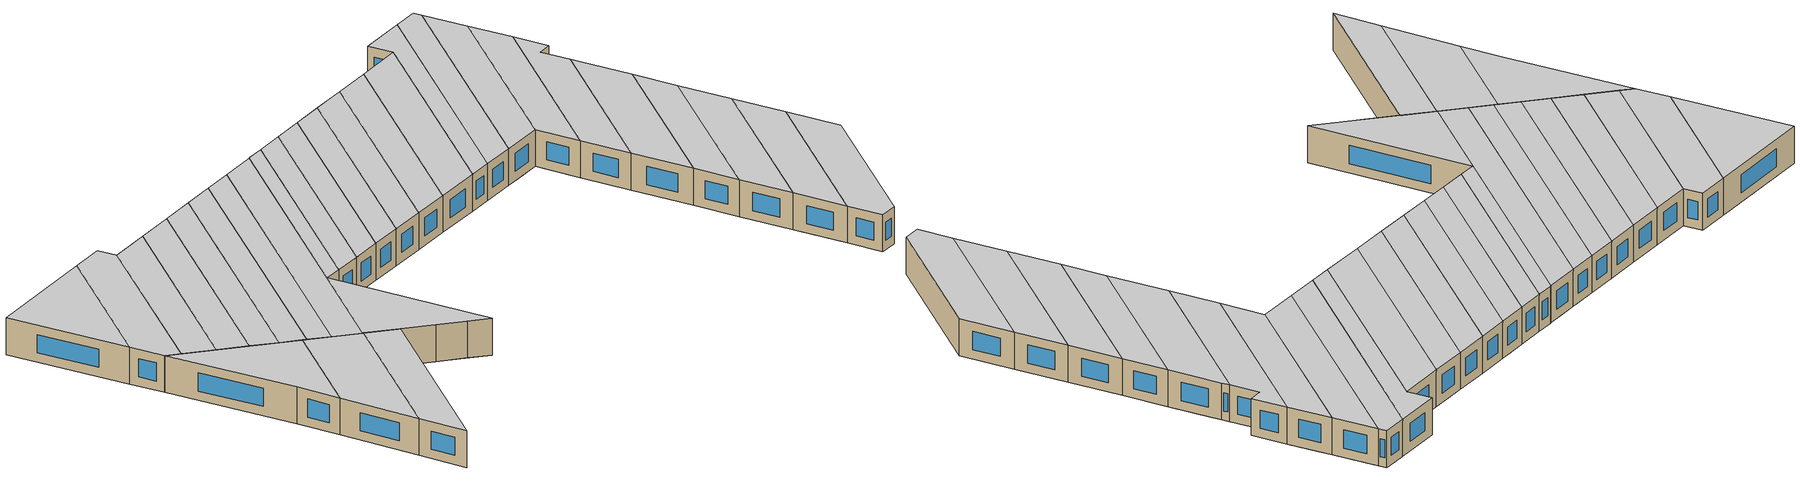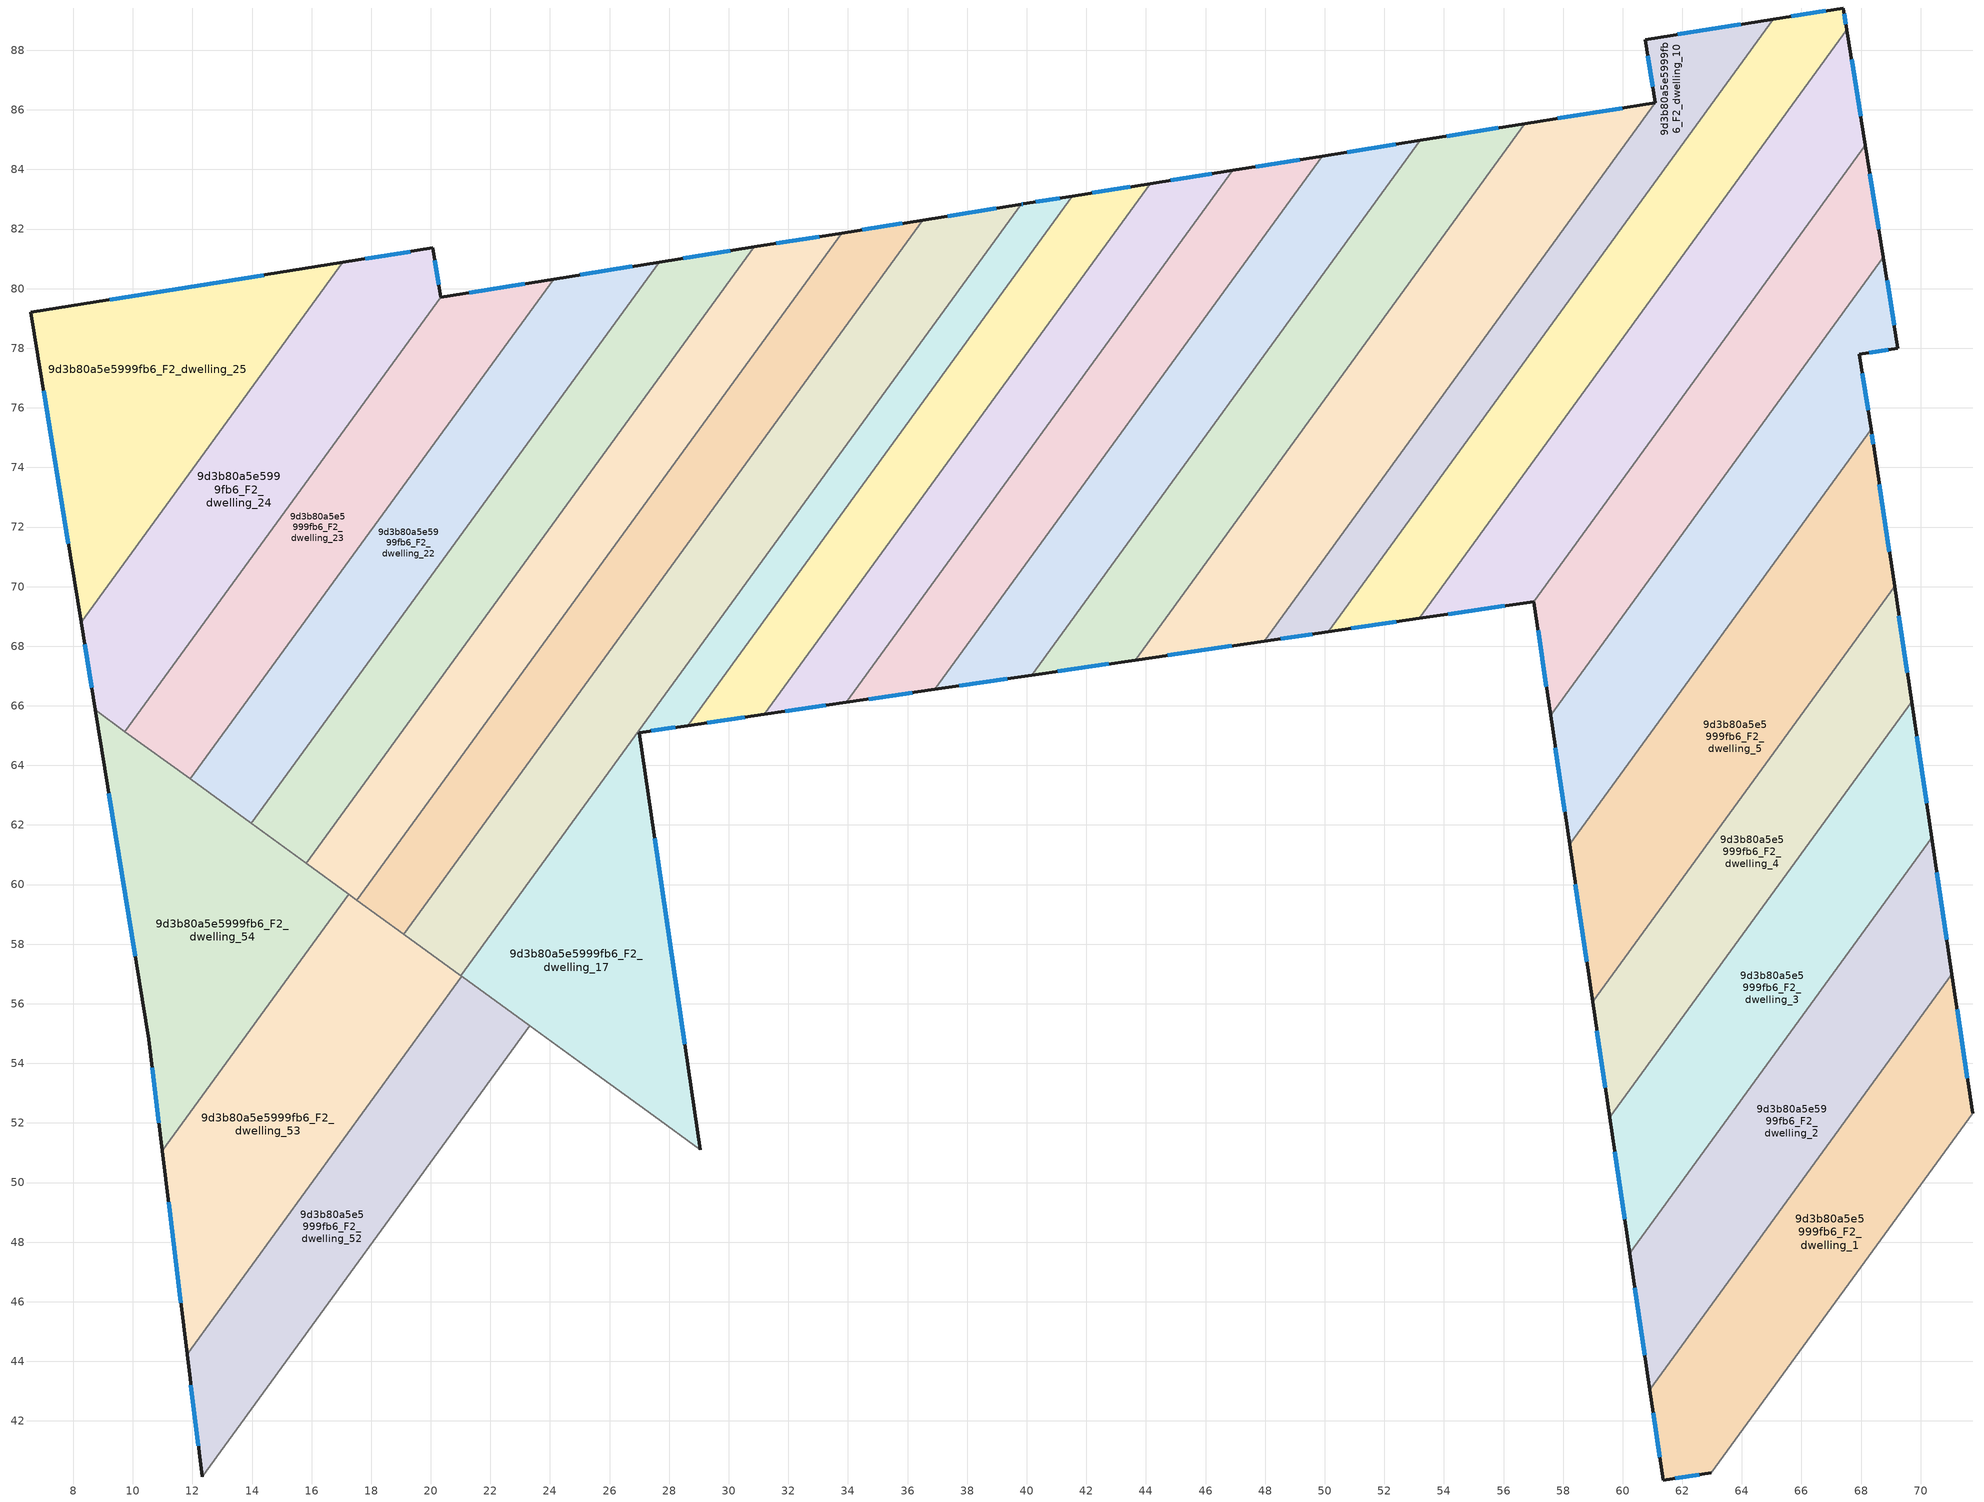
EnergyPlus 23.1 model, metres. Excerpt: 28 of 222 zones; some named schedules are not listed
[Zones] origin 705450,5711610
9d3b80a5e5999fb6_F2_dwelling_1
 floor to 9d3b80a5e5999fb6_F1_dwelling_1 (EU_floor_Construction): 71.1,56.66 71.74,52.32 62.97,40.26 61.35,40.02 60.96,42.71 z6
 floor to 9d3b80a5e5999fb6_F1_dwelling_2 (EU_floor_Construction): 71.05,57 71.1,56.66 60.96,42.71 60.91,43.05 z6
 wall outside (EU_wall_Construction): 60.91,43.05 61.35,40.02 62.97,40.26 / 71.74,52.32 71.05,57 z6:9
 wall to 9d3b80a5e5999fb6_F2_dwelling_2 (EU_wall_Construction): 71.05,57 60.91,43.05 z6:9
 wall to 9d3b80a5e5999fb6_F2_dwelling_0 (EU_wall_Construction): 62.97,40.26 71.74,52.32 z6:9
 window (EU_Window_Construction): 61.02,42.28 61.24,40.78 / 71.57,53.5 71.22,55.82 / 61.76,40.08 62.56,40.2 z6.76:8.24
 ceiling to 9d3b80a5e5999fb6_F3_dwelling_1 (EU_floor_Construction): 62.97,40.26 71.74,52.32 71.05,57 60.91,43.05 61.35,40.02 z9
9d3b80a5e5999fb6_F2_dwelling_10
 floor to 9d3b80a5e5999fb6_F1_dwelling_10 (EU_floor_Construction): 65.06,89.04 50.12,68.49 47.97,68.17 61.1,86.23 60.76,88.36 z6
 wall outside (EU_wall_Construction): 47.97,68.17 50.12,68.49 / 65.06,89.04 60.76,88.36 61.1,86.23 z6:9
 wall to 9d3b80a5e5999fb6_F2_dwelling_11 (EU_wall_Construction): 61.1,86.23 47.97,68.17 z6:9
 wall to 9d3b80a5e5999fb6_F2_dwelling_9 (EU_wall_Construction): 50.12,68.49 65.06,89.04 z6:9
 window (EU_Window_Construction): 48.52,68.25 49.58,68.41 / 60.84,87.82 61.01,86.77 / 63.97,88.87 61.84,88.53 z6.76:8.24
 ceiling to 9d3b80a5e5999fb6_F3_dwelling_10 (EU_floor_Construction): 50.12,68.49 65.06,89.04 60.76,88.36 61.1,86.23 47.97,68.17 z9
9d3b80a5e5999fb6_F2_dwelling_11
 floor to 9d3b80a5e5999fb6_F1_dwelling_11 (EU_floor_Construction): 61.1,86.23 47.97,68.17 45.18,67.76 58.27,85.78 z6
 floor to 9d3b80a5e5999fb6_F1_dwelling_12 (EU_floor_Construction): 58.27,85.78 45.18,67.76 43.64,67.54 56.72,85.53 z6
 wall outside (EU_wall_Construction): 43.64,67.54 47.97,68.17 / 61.1,86.23 56.72,85.53 z6:9
 wall to 9d3b80a5e5999fb6_F2_dwelling_12 (EU_wall_Construction): 56.72,85.53 43.64,67.54 z6:9
 window (EU_Window_Construction): 44.73,67.7 46.88,68.01 / 59.99,86.06 57.82,85.71 z6.76:8.24
 ceiling to 9d3b80a5e5999fb6_F3_dwelling_11 (EU_floor_Construction): 47.97,68.17 61.1,86.23 56.72,85.53 43.64,67.54 z9
9d3b80a5e5999fb6_F2_dwelling_12
 floor to 9d3b80a5e5999fb6_F1_dwelling_12 (EU_floor_Construction): 56.72,85.53 43.64,67.54 41.84,67.27 54.9,85.24 z6
 floor adiabatic (EU_floor_Construction): 54.9,85.24 41.84,67.27 40.17,67.03 53.21,84.97 z6
 wall outside (EU_wall_Construction): 40.17,67.03 43.64,67.54 / 56.72,85.53 53.21,84.97 z6:9
 wall to 9d3b80a5e5999fb6_F2_dwelling_13 (EU_wall_Construction): 53.21,84.97 40.17,67.03 z6:9
 window (EU_Window_Construction): 41.05,67.16 42.76,67.41 / 55.83,85.39 54.1,85.11 z6.76:8.24
 ceiling to 9d3b80a5e5999fb6_F3_dwelling_12 (EU_floor_Construction): 43.64,67.54 56.72,85.53 53.21,84.97 40.17,67.03 z9
9d3b80a5e5999fb6_F2_dwelling_13
 floor to 9d3b80a5e5999fb6_F1_dwelling_14 (EU_floor_Construction): 51.59,84.71 38.56,66.79 36.92,66.55 49.92,84.45 z6
 floor adiabatic (EU_floor_Construction): 53.21,84.97 40.17,67.03 38.56,66.79 51.59,84.71 z6
 wall outside (EU_wall_Construction): 36.92,66.55 40.17,67.03 / 53.21,84.97 49.92,84.45 z6:9
 wall to 9d3b80a5e5999fb6_F2_dwelling_14 (EU_wall_Construction): 49.92,84.45 36.92,66.55 z6:9
 window (EU_Window_Construction): 37.74,66.67 39.35,66.91 / 52.38,84.84 50.75,84.58 z6.76:8.24
 ceiling to 9d3b80a5e5999fb6_F3_dwelling_13 (EU_floor_Construction): 40.17,67.03 53.21,84.97 49.92,84.45 36.92,66.55 z9
9d3b80a5e5999fb6_F2_dwelling_14
 floor to 9d3b80a5e5999fb6_F1_dwelling_15 (EU_floor_Construction): 48.56,84.23 35.57,66.35 33.95,66.12 46.92,83.97 z6
 floor to 9d3b80a5e5999fb6_F1_dwelling_14 (EU_floor_Construction): 49.92,84.45 36.92,66.55 35.57,66.35 48.56,84.23 z6
 wall outside (EU_wall_Construction): 33.95,66.12 36.92,66.55 / 49.92,84.45 46.92,83.97 z6:9
 wall to 9d3b80a5e5999fb6_F2_dwelling_15 (EU_wall_Construction): 46.92,83.97 33.95,66.12 z6:9
 window (EU_Window_Construction): 34.7,66.23 36.17,66.44 / 49.16,84.33 47.68,84.09 z6.76:8.24
 ceiling to 9d3b80a5e5999fb6_F3_dwelling_14 (EU_floor_Construction): 36.92,66.55 49.92,84.45 46.92,83.97 33.95,66.12 z9
9d3b80a5e5999fb6_F2_dwelling_15
 floor to 9d3b80a5e5999fb6_F1_dwelling_15 (EU_floor_Construction): 46.92,83.97 33.95,66.12 32.8,65.95 32.78,65.95 32.66,65.93 45.62,83.76 45.71,83.77 z6
 floor to 9d3b80a5e5999fb6_F1_dwelling_16 (EU_floor_Construction): 45.62,83.76 32.66,65.93 31.19,65.71 44.14,83.52 z6
 wall outside (EU_wall_Construction): 31.19,65.71 33.95,66.12 / 46.92,83.97 44.14,83.52 z6:9
 wall to 9d3b80a5e5999fb6_F2_dwelling_16 (EU_wall_Construction): 44.14,83.52 31.19,65.71 z6:9
 window (EU_Window_Construction): 31.89,65.82 33.25,66.01 / 46.22,83.85 44.84,83.63 z6.76:8.24
 ceiling to 9d3b80a5e5999fb6_F3_dwelling_15 (EU_floor_Construction): 33.95,66.12 46.92,83.97 44.14,83.52 31.19,65.71 z9
9d3b80a5e5999fb6_F2_dwelling_16
 floor to 9d3b80a5e5999fb6_F1_dwelling_17 (EU_floor_Construction): 42.73,83.3 29.81,65.51 28.62,65.34 41.53,83.11 z6
 floor adiabatic (EU_floor_Construction): 44.14,83.52 31.19,65.71 28.62,65.34 29.81,65.51 42.73,83.3 41.53,83.11 z6
 wall outside (EU_wall_Construction): 28.62,65.34 31.19,65.71 / 44.14,83.52 41.53,83.11 z6:9
 wall to 9d3b80a5e5999fb6_F2_dwelling_17 (EU_wall_Construction): 41.53,83.11 28.62,65.34 z6:9
 window (EU_Window_Construction): 29.27,65.43 30.54,65.62 / 43.48,83.42 42.19,83.21 z6.76:8.24
 ceiling to 9d3b80a5e5999fb6_F3_dwelling_16 (EU_floor_Construction): 31.19,65.71 44.14,83.52 41.53,83.11 28.62,65.34 z9
9d3b80a5e5999fb6_F2_dwelling_17
 floor to 9d3b80a5e5999fb6_F1_dwelling_17 (EU_floor_Construction): 41.53,83.11 28.62,65.34 26.99,65.1 39.88,82.84 z6
 floor to 9d3b80a5e5999fb6_F1_dwelling_18 (EU_floor_Construction): 39.88,82.84 26.99,65.1 29.05,51.1 21,56.95 39.81,82.83 z6
 wall outside (EU_wall_Construction): 41.53,83.11 39.88,82.84 39.81,82.83 / 29.05,51.1 26.99,65.1 28.62,65.34 z6:9
 wall to 9d3b80a5e5999fb6_F2_dwelling_18 (EU_wall_Construction): 39.81,82.83 21,56.95 z6:9
 wall to 9d3b80a5e5999fb6_F2_dwelling_52 (EU_wall_Construction): 21.04,56.92 23.33,55.26 z6:9
 wall to 9d3b80a5e5999fb6_F2_dwelling_49 (EU_wall_Construction): 27.49,52.24 29.05,51.1 z6:9
 wall to 9d3b80a5e5999fb6_F2_dwelling_53 (EU_wall_Construction): 21,56.95 21.04,56.92 z6:9
 wall to 9d3b80a5e5999fb6_F2_dwelling_50 (EU_wall_Construction): 25.54,53.65 27.49,52.24 z6:9
 wall to 9d3b80a5e5999fb6_F2_dwelling_51 (EU_wall_Construction): 23.33,55.26 25.54,53.65 z6:9
 window (EU_Window_Construction): 39.87,82.84 39.83,82.83 / 41.12,83.04 40.3,82.91 / 27.4,65.16 28.21,65.28 / 28.52,54.64 27.51,61.56 z6.76:8.24
 ceiling to 9d3b80a5e5999fb6_F3_dwelling_17 (EU_floor_Construction): 29.05,51.1 26.99,65.1 28.62,65.34 41.53,83.11 39.88,82.84 39.81,82.83 21,56.95 z9
9d3b80a5e5999fb6_F2_dwelling_18
 floor to 9d3b80a5e5999fb6_F1_dwelling_18 (EU_floor_Construction): 39.81,82.83 21,56.95 20.14,57.58 38.32,82.59 z6
 floor to 9d3b80a5e5999fb6_F1_dwelling_19 (EU_floor_Construction): 38.32,82.59 20.14,57.58 19.09,58.34 36.51,82.3 z6
 wall outside (EU_wall_Construction): 39.81,82.83 36.51,82.3 z6:9
 wall to 9d3b80a5e5999fb6_F2_dwelling_19 (EU_wall_Construction): 36.51,82.3 19.09,58.34 z6:9
 wall to 9d3b80a5e5999fb6_F2_dwelling_53 (EU_wall_Construction): 19.09,58.34 21,56.95 z6:9
 window (EU_Window_Construction): 38.98,82.7 37.34,82.44 z6.76:8.24
 ceiling to 9d3b80a5e5999fb6_F3_dwelling_18 (EU_floor_Construction): 21,56.95 39.81,82.83 36.51,82.3 19.09,58.34 z9
9d3b80a5e5999fb6_F2_dwelling_19
 floor to 9d3b80a5e5999fb6_F1_dwelling_19 (EU_floor_Construction): 36.51,82.3 19.09,58.34 18.69,58.63 35.82,82.19 z6
 floor to 9d3b80a5e5999fb6_F1_dwelling_20 (EU_floor_Construction): 35.82,82.19 18.69,58.63 17.52,59.48 33.78,81.87 z6
 wall outside (EU_wall_Construction): 36.51,82.3 33.79,81.87 z6:9
 wall to 9d3b80a5e5999fb6_F2_dwelling_20 (EU_wall_Construction): 33.79,81.87 17.52,59.48 z6:9
 wall to 9d3b80a5e5999fb6_F2_dwelling_53 (EU_wall_Construction): 17.52,59.48 19.09,58.34 z6:9
 window (EU_Window_Construction): 35.82,82.19 34.47,81.98 z6.76:8.24
 ceiling to 9d3b80a5e5999fb6_F3_dwelling_19 (EU_floor_Construction): 19.09,58.34 36.51,82.3 33.79,81.87 17.52,59.48 z9
9d3b80a5e5999fb6_F2_dwelling_2
 floor to 9d3b80a5e5999fb6_F1_dwelling_2 (EU_floor_Construction): 70.45,61.06 71.05,57 60.91,43.05 60.31,47.11 z6
 floor to 9d3b80a5e5999fb6_F1_dwelling_3 (EU_floor_Construction): 70.37,61.57 70.45,61.06 60.31,47.11 60.24,47.62 z6
 wall outside (EU_wall_Construction): 71.05,57 70.37,61.57 / 60.23,47.62 60.91,43.05 z6:9
 wall to 9d3b80a5e5999fb6_F2_dwelling_3 (EU_wall_Construction): 70.37,61.57 60.23,47.62 z6:9
 window (EU_Window_Construction): 70.88,58.15 70.54,60.41 / 60.41,46.46 60.74,44.2 z6.76:8.24
 ceiling to 9d3b80a5e5999fb6_F3_dwelling_2 (EU_floor_Construction): 60.91,43.05 71.05,57 70.37,61.57 60.23,47.62 z9
9d3b80a5e5999fb6_F2_dwelling_20
 floor to 9d3b80a5e5999fb6_F1_dwelling_20 (EU_floor_Construction): 33.78,81.87 17.52,59.48 17.15,59.75 33.15,81.77 z6
 floor to 9d3b80a5e5999fb6_F1_dwelling_21 (EU_floor_Construction): 33.15,81.77 17.15,59.75 15.82,60.71 30.85,81.4 z6
 wall outside (EU_wall_Construction): 33.79,81.87 30.85,81.4 z6:9
 wall to 9d3b80a5e5999fb6_F2_dwelling_21 (EU_wall_Construction): 30.85,81.4 15.82,60.71 z6:9
 wall to 9d3b80a5e5999fb6_F2_dwelling_54 (EU_wall_Construction): 15.82,60.71 17.25,59.68 z6:9
 wall to 9d3b80a5e5999fb6_F2_dwelling_53 (EU_wall_Construction): 17.25,59.68 17.52,59.48 z6:9
 window (EU_Window_Construction): 33.04,81.75 31.6,81.52 z6.76:8.24
 ceiling to 9d3b80a5e5999fb6_F3_dwelling_20 (EU_floor_Construction): 17.52,59.48 33.79,81.87 30.85,81.4 15.82,60.71 z9
9d3b80a5e5999fb6_F2_dwelling_21
 floor to 9d3b80a5e5999fb6_F1_dwelling_21 (EU_floor_Construction): 30.85,81.4 15.82,60.71 15.49,60.95 30.29,81.31 z6
 floor to 9d3b80a5e5999fb6_F1_dwelling_22 (EU_floor_Construction): 30.29,81.31 15.49,60.95 13.98,62.06 27.66,80.89 z6
 wall outside (EU_wall_Construction): 30.85,81.4 27.66,80.89 z6:9
 wall to 9d3b80a5e5999fb6_F2_dwelling_22 (EU_wall_Construction): 27.66,80.89 13.98,62.05 z6:9
 wall to 9d3b80a5e5999fb6_F2_dwelling_54 (EU_wall_Construction): 13.98,62.05 15.82,60.71 z6:9
 window (EU_Window_Construction): 30.05,81.27 28.47,81.02 z6.76:8.24
 ceiling to 9d3b80a5e5999fb6_F3_dwelling_21 (EU_floor_Construction): 15.82,60.71 30.85,81.4 27.66,80.89 13.98,62.05 z9
9d3b80a5e5999fb6_F2_dwelling_22
 floor adiabatic (EU_floor_Construction): 27.66,80.89 13.98,62.05 11.93,63.54 24.12,80.32 z6
 wall outside (EU_wall_Construction): 27.66,80.89 24.12,80.32 z6:9
 wall to 9d3b80a5e5999fb6_F2_dwelling_23 (EU_wall_Construction): 24.12,80.32 11.93,63.54 z6:9
 wall to 9d3b80a5e5999fb6_F2_dwelling_54 (EU_wall_Construction): 11.93,63.54 13.98,62.05 z6:9
 window (EU_Window_Construction): 26.77,80.74 25.01,80.47 z6.76:8.24
 ceiling to 9d3b80a5e5999fb6_F3_dwelling_22 (EU_floor_Construction): 13.98,62.05 27.66,80.89 24.12,80.32 11.93,63.54 z9
9d3b80a5e5999fb6_F2_dwelling_23
 floor to 9d3b80a5e5999fb6_F1_dwelling_23 (EU_floor_Construction): 24.12,80.32 11.93,63.55 11.68,63.72 23.7,80.25 z6
 floor to 9d3b80a5e5999fb6_F1_dwelling_24 (EU_floor_Construction): 23.7,80.25 11.68,63.72 9.74,65.14 20.33,79.72 z6
 wall outside (EU_wall_Construction): 24.12,80.32 20.33,79.72 z6:9
 wall to 9d3b80a5e5999fb6_F2_dwelling_24 (EU_wall_Construction): 20.33,79.72 9.74,65.14 z6:9
 wall to 9d3b80a5e5999fb6_F2_dwelling_54 (EU_wall_Construction): 9.74,65.14 11.93,63.54 z6:9
 window (EU_Window_Construction): 23.16,80.17 21.29,79.87 z6.76:8.24
 ceiling to 9d3b80a5e5999fb6_F3_dwelling_23 (EU_floor_Construction): 11.93,63.54 24.12,80.32 20.33,79.72 9.74,65.14 z9
9d3b80a5e5999fb6_F2_dwelling_24
 floor to 9d3b80a5e5999fb6_F1_dwelling_25 (EU_floor_Construction): 20.07,81.37 20.33,79.72 9.74,65.14 8.74,65.86 8.26,68.81 17.04,80.88 z6
 wall outside (EU_wall_Construction): 20.33,79.72 20.07,81.37 17.04,80.88 / 8.26,68.81 8.74,65.86 z6:9
 wall to 9d3b80a5e5999fb6_F2_dwelling_25 (EU_wall_Construction): 17.04,80.88 8.26,68.81 z6:9
 wall to 9d3b80a5e5999fb6_F2_dwelling_54 (EU_wall_Construction): 8.74,65.86 9.74,65.14 z6:9
 window (EU_Window_Construction): 19.3,81.24 17.8,81 / 20.27,80.13 20.14,80.95 / 8.38,68.06 8.62,66.61 z6.76:8.24
 ceiling to 9d3b80a5e5999fb6_F3_dwelling_24 (EU_floor_Construction): 9.74,65.14 20.33,79.72 20.07,81.37 17.04,80.88 8.26,68.81 8.74,65.86 z9
9d3b80a5e5999fb6_F2_dwelling_25
 floor to 9d3b80a5e5999fb6_F1_dwelling_26 (EU_floor_Construction): 16.84,80.85 8.23,69 6.58,79.2 z6
 floor to 9d3b80a5e5999fb6_F1_dwelling_25 (EU_floor_Construction): 17.04,80.88 8.26,68.81 8.23,69 16.84,80.85 z6
 wall outside (EU_wall_Construction): 17.04,80.88 6.58,79.2 8.26,68.81 z6:9
 window (EU_Window_Construction): 7.01,76.58 7.84,71.44 / 14.39,80.46 9.22,79.63 z6.76:8.24
 ceiling to 9d3b80a5e5999fb6_F3_dwelling_25 (EU_floor_Construction): 8.26,68.81 17.04,80.88 6.58,79.2 z9
9d3b80a5e5999fb6_F2_dwelling_3
 floor to 9d3b80a5e5999fb6_F1_dwelling_3 (EU_floor_Construction): 69.8,65.46 70.37,61.57 60.24,47.62 59.66,51.52 z6
 floor to 9d3b80a5e5999fb6_F1_dwelling_4 (EU_floor_Construction): 69.69,66.14 69.8,65.46 59.66,51.52 59.56,52.2 z6
 wall outside (EU_wall_Construction): 70.37,61.57 69.69,66.14 / 59.56,52.2 60.23,47.62 z6:9
 wall to 9d3b80a5e5999fb6_F2_dwelling_4 (EU_wall_Construction): 69.69,66.14 59.56,52.2 z6:9
 window (EU_Window_Construction): 70.2,62.72 69.87,64.98 / 59.73,51.04 60.07,48.78 z6.76:8.24
 ceiling to 9d3b80a5e5999fb6_F3_dwelling_3 (EU_floor_Construction): 60.23,47.62 70.37,61.57 69.69,66.14 59.56,52.2 z9
9d3b80a5e5999fb6_F2_dwelling_4
 floor to 9d3b80a5e5999fb6_F1_dwelling_4 (EU_floor_Construction): 69.12,70.01 69.69,66.14 59.56,52.2 58.99,56.07 z6
 wall outside (EU_wall_Construction): 69.69,66.14 69.12,70.01 / 58.99,56.07 59.56,52.2 z6:9
 wall to 9d3b80a5e5999fb6_F2_dwelling_5 (EU_wall_Construction): 69.12,70.01 58.99,56.07 z6:9
 window (EU_Window_Construction): 69.55,67.12 69.27,69.03 / 59.14,55.09 59.42,53.18 z6.76:8.24
 ceiling to 9d3b80a5e5999fb6_F3_dwelling_4 (EU_floor_Construction): 59.56,52.2 69.69,66.14 69.12,70.01 58.99,56.07 z9
9d3b80a5e5999fb6_F2_dwelling_5
 floor to 9d3b80a5e5999fb6_F1_dwelling_5 (EU_floor_Construction): 68.55,73.84 69.12,70.01 58.99,56.07 58.43,59.91 z6
 floor to 9d3b80a5e5999fb6_F1_dwelling_6 (EU_floor_Construction): 68.34,75.28 68.44,74.61 68.55,73.84 58.43,59.91 58.22,61.35 z6
 wall outside (EU_wall_Construction): 58.22,61.35 58.99,56.07 / 69.12,70.01 68.44,74.61 68.34,75.28 z6:9
 wall to 9d3b80a5e5999fb6_F2_dwelling_6 (EU_wall_Construction): 68.34,75.28 58.22,61.35 z6:9
 window (EU_Window_Construction): 58.41,60.02 58.8,57.41 / 68.42,74.78 68.36,75.11 / 68.95,71.17 68.61,73.44 z6.76:8.24
 ceiling to 9d3b80a5e5999fb6_F3_dwelling_5 (EU_floor_Construction): 58.99,56.07 69.12,70.01 68.44,74.61 68.34,75.28 58.22,61.35 z9
9d3b80a5e5999fb6_F2_dwelling_52
 floor to 9d3b80a5e5999fb6_F1_dwelling_53 (EU_floor_Construction): 23.33,55.26 12.33,40.12 11.82,44.23 21.04,56.92 z6
 wall outside (EU_wall_Construction): 11.82,44.23 12.33,40.12 z6:9
 wall to 9d3b80a5e5999fb6_F2_dwelling_51 (EU_wall_Construction): 12.33,40.12 23.33,55.26 z6:9
 wall to 9d3b80a5e5999fb6_F2_dwelling_53 (EU_wall_Construction): 21.04,56.92 11.82,44.23 z6:9
 window (EU_Window_Construction): 11.95,43.19 12.2,41.16 z6.76:8.24
 ceiling to 9d3b80a5e5999fb6_F3_dwelling_52 (EU_floor_Construction): 12.33,40.12 23.33,55.26 21.04,56.92 11.82,44.23 z9
9d3b80a5e5999fb6_F2_dwelling_53
 floor to 9d3b80a5e5999fb6_F1_dwelling_54 (EU_floor_Construction): 21.04,56.92 11.82,44.23 10.99,51.06 17.25,59.68 z6
 wall outside (EU_wall_Construction): 10.99,51.06 11.82,44.23 z6:9
 wall to 9d3b80a5e5999fb6_F2_dwelling_54 (EU_wall_Construction): 17.25,59.68 10.99,51.06 z6:9
 window (EU_Window_Construction): 11.2,49.34 11.61,45.96 z6.76:8.24
 ceiling to 9d3b80a5e5999fb6_F3_dwelling_53 (EU_floor_Construction): 11.82,44.23 21.04,56.92 17.25,59.68 10.99,51.06 z9
9d3b80a5e5999fb6_F2_dwelling_54
 floor to 9d3b80a5e5999fb6_F1_dwelling_55 (EU_floor_Construction): 17.25,59.68 10.99,51.06 10.53,54.81 8.74,65.86 z6
 wall outside (EU_wall_Construction): 8.74,65.86 10.53,54.81 10.99,51.06 z6:9
 window (EU_Window_Construction): 10.64,53.86 10.87,52.01 / 9.19,63.07 10.08,57.6 z6.76:8.24
 ceiling to 9d3b80a5e5999fb6_F3_dwelling_54 (EU_floor_Construction): 10.99,51.06 17.25,59.68 8.74,65.86 10.53,54.81 z9
9d3b80a5e5999fb6_F2_dwelling_6
 floor to 9d3b80a5e5999fb6_F1_dwelling_6 (EU_floor_Construction): 67.94,77.79 68.34,75.28 58.22,61.35 57.84,63.9 z6
 floor to 9d3b80a5e5999fb6_F1_dwelling_7 (EU_floor_Construction): 68.75,81.05 69.24,78 67.94,77.79 57.84,63.9 57.58,65.68 z6
 wall outside (EU_wall_Construction): 57.58,65.68 58.22,61.35 / 68.34,75.28 67.94,77.79 69.24,78 68.75,81.05 z6:9
 wall to 9d3b80a5e5999fb6_F2_dwelling_7 (EU_wall_Construction): 68.75,81.05 57.58,65.68 z6:9
 window (EU_Window_Construction): 57.74,64.59 58.06,62.45 / 69.11,78.77 68.87,80.28 / 68.27,77.84 68.91,77.95 / 68.24,75.91 68.04,77.16 z6.76:8.24
 ceiling to 9d3b80a5e5999fb6_F3_dwelling_6 (EU_floor_Construction): 58.22,61.35 68.34,75.28 67.94,77.79 69.24,78 68.75,81.05 57.58,65.68 z9
9d3b80a5e5999fb6_F2_dwelling_7
 floor to 9d3b80a5e5999fb6_F1_dwelling_7 (EU_floor_Construction): 68.32,83.69 68.75,81.05 57.58,65.68 57.19,68.37 z6
 floor to 9d3b80a5e5999fb6_F1_dwelling_8 (EU_floor_Construction): 68.14,84.81 68.32,83.69 57.19,68.37 57.02,69.5 z6
 wall outside (EU_wall_Construction): 68.75,81.05 68.14,84.81 / 57.02,69.5 57.58,65.68 z6:9
 wall to 9d3b80a5e5999fb6_F2_dwelling_8 (EU_wall_Construction): 68.14,84.81 57.02,69.5 z6:9
 window (EU_Window_Construction): 68.59,82 68.3,83.86 / 57.16,68.53 57.44,66.65 z6.76:8.24
 ceiling to 9d3b80a5e5999fb6_F3_dwelling_7 (EU_floor_Construction): 57.58,65.68 68.75,81.05 68.14,84.81 57.02,69.5 z9
9d3b80a5e5999fb6_F2_dwelling_8
 floor to 9d3b80a5e5999fb6_F1_dwelling_8 (EU_floor_Construction): 67.7,87.59 68.14,84.81 57.02,69.5 54.25,69.09 z6
 floor to 9d3b80a5e5999fb6_F1_dwelling_9 (EU_floor_Construction): 67.52,88.69 67.7,87.59 54.25,69.09 53.16,68.93 z6
 wall outside (EU_wall_Construction): 68.14,84.81 67.52,88.69 / 53.16,68.93 57.02,69.5 z6:9
 wall to 9d3b80a5e5999fb6_F2_dwelling_9 (EU_wall_Construction): 67.52,88.69 53.16,68.93 z6:9
 window (EU_Window_Construction): 67.99,85.79 67.68,87.71 / 54.14,69.08 56.04,69.36 z6.76:8.24
 ceiling to 9d3b80a5e5999fb6_F3_dwelling_8 (EU_floor_Construction): 57.02,69.5 68.14,84.81 67.52,88.69 53.16,68.93 z9
9d3b80a5e5999fb6_F2_dwelling_9
 floor to 9d3b80a5e5999fb6_F1_dwelling_9 (EU_floor_Construction): 67.4,89.42 67.52,88.69 53.16,68.93 51.24,68.65 66.19,89.22 z6
 floor to 9d3b80a5e5999fb6_F1_dwelling_10 (EU_floor_Construction): 66.19,89.22 51.24,68.65 50.12,68.49 65.06,89.04 z6
 wall outside (EU_wall_Construction): 50.12,68.49 53.16,68.93 / 67.52,88.69 67.4,89.42 65.06,89.04 z6:9
 window (EU_Window_Construction): 50.89,68.6 52.39,68.82 / 66.81,89.32 65.65,89.14 / 67.49,88.87 67.43,89.23 z6.76:8.24
 ceiling to 9d3b80a5e5999fb6_F3_dwelling_9 (EU_floor_Construction): 53.16,68.93 67.52,88.69 67.4,89.42 65.06,89.04 50.12,68.49 z9
[Building]
EU S2 Campaign: North Axis=0; Terrain=City; Solar Distribution=FullExterior
[Site:Location]
London: Latitude=51.5; Longitude=-0.5; Time Zone=0; Elevation=25
[SizingPeriod:WeatherFileDays]
AnnualSizingPeriod: Begin Month=1; Begin Day of Month=1; End Month=12; End Day of Month=31; Day of Week for Start Day=Monday; Use Weather File Daylight Saving Period=No; Use Weather File Rain and Snow Indicators=No
[MATERIAL]
EU_InternalMass_Material: Roughness=MediumRough; Thickness=0.1; Conductivity=1; Density=1800; Specific Heat=900; Thermal Absorptance=0.9; Solar Absorptance=0.7; Visible Absorptance=0.7
[MATERIAL:NOMASS] Roughness=MediumRough; Thermal Absorptance=0.9; Solar Absorptance=0.7; Visible Absorptance=0.7
Name | Thermal Resistance
EU_wall_NoMass | 0.655885
EU_floor_NoMass | 2.16442
[WINDOWMATERIAL:SIMPLEGLAZINGSYSTEM]
EU_Window_SimpleGlazing: UFactor=2.91071; Solar Heat Gain Coefficient=0.76; Visible Transmittance=0.76
[CONSTRUCTION]
EU_wall_Construction: EU_wall_NoMass
EU_floor_Construction: EU_floor_NoMass
EU_Window_Construction: EU_Window_SimpleGlazing
EU_InternalMass_Construction: EU_InternalMass_Material
[ZONE] Type=1; Multiplier=1; Ceiling Height=autocalculate; Floor Area=autocalculate; Part of Total Floor Area=Yes
Name | Volume
9d3b80a5e5999fb6_F2_dwelling_1 | 167.282
9d3b80a5e5999fb6_F2_dwelling_10 | 124.956
9d3b80a5e5999fb6_F2_dwelling_11 | 209.588
9d3b80a5e5999fb6_F2_dwelling_12 | 167.065
9d3b80a5e5999fb6_F2_dwelling_13 | 156.185
9d3b80a5e5999fb6_F2_dwelling_14 | 142.328
9d3b80a5e5999fb6_F2_dwelling_15 | 131.5
9d3b80a5e5999fb6_F2_dwelling_16 | 122.873
9d3b80a5e5999fb6_F2_dwelling_17 | 232.33
9d3b80a5e5999fb6_F2_dwelling_18 | 218.599
9d3b80a5e5999fb6_F2_dwelling_19 | 167.284
9d3b80a5e5999fb6_F2_dwelling_2 | 167.273
9d3b80a5e5999fb6_F2_dwelling_20 | 167.281
9d3b80a5e5999fb6_F2_dwelling_21 | 167.251
9d3b80a5e5999fb6_F2_dwelling_22 | 167.31
9d3b80a5e5999fb6_F2_dwelling_23 | 157.436
9d3b80a5e5999fb6_F2_dwelling_24 | 177.07
9d3b80a5e5999fb6_F2_dwelling_25 | 167.292
9d3b80a5e5999fb6_F2_dwelling_3; 9d3b80a5e5999fb6_F2_dwelling_6 | 167.253
9d3b80a5e5999fb6_F2_dwelling_4 | 141.576
9d3b80a5e5999fb6_F2_dwelling_5 | 192.987
9d3b80a5e5999fb6_F2_dwelling_52 | 145.707
9d3b80a5e5999fb6_F2_dwelling_53 | 185.366
9d3b80a5e5999fb6_F2_dwelling_54 | 165.543
9d3b80a5e5999fb6_F2_dwelling_7 | 153.409
9d3b80a5e5999fb6_F2_dwelling_8 | 181.152
9d3b80a5e5999fb6_F2_dwelling_9 | 167.279
[INTERNALMASS] Construction=EU_InternalMass_Construction
Name | Zone or ZoneList | Surface Area
9d3b80a5e5999fb6_F2_dwelling_1_EU_InternalMass | 9d3b80a5e5999fb6_F2_dwelling_1 | 55.7605
9d3b80a5e5999fb6_F2_dwelling_2_EU_InternalMass | 9d3b80a5e5999fb6_F2_dwelling_2 | 55.7578
9d3b80a5e5999fb6_F2_dwelling_3_EU_InternalMass | 9d3b80a5e5999fb6_F2_dwelling_3 | 55.751
9d3b80a5e5999fb6_F2_dwelling_4_EU_InternalMass | 9d3b80a5e5999fb6_F2_dwelling_4 | 47.192
9d3b80a5e5999fb6_F2_dwelling_5_EU_InternalMass | 9d3b80a5e5999fb6_F2_dwelling_5 | 64.3289
9d3b80a5e5999fb6_F2_dwelling_6_EU_InternalMass | 9d3b80a5e5999fb6_F2_dwelling_6 | 55.7512
9d3b80a5e5999fb6_F2_dwelling_7_EU_InternalMass | 9d3b80a5e5999fb6_F2_dwelling_7 | 51.136
9d3b80a5e5999fb6_F2_dwelling_8_EU_InternalMass | 9d3b80a5e5999fb6_F2_dwelling_8 | 60.384
9d3b80a5e5999fb6_F2_dwelling_9_EU_InternalMass | 9d3b80a5e5999fb6_F2_dwelling_9 | 55.7592
9d3b80a5e5999fb6_F2_dwelling_10_EU_InternalMass | 9d3b80a5e5999fb6_F2_dwelling_10 | 41.6507
9d3b80a5e5999fb6_F2_dwelling_11_EU_InternalMass | 9d3b80a5e5999fb6_F2_dwelling_11 | 69.863
9d3b80a5e5999fb6_F2_dwelling_12_EU_InternalMass | 9d3b80a5e5999fb6_F2_dwelling_12 | 55.6883
9d3b80a5e5999fb6_F2_dwelling_13_EU_InternalMass | 9d3b80a5e5999fb6_F2_dwelling_13 | 52.0619
9d3b80a5e5999fb6_F2_dwelling_14_EU_InternalMass | 9d3b80a5e5999fb6_F2_dwelling_14 | 47.4427
9d3b80a5e5999fb6_F2_dwelling_15_EU_InternalMass | 9d3b80a5e5999fb6_F2_dwelling_15 | 43.8336
9d3b80a5e5999fb6_F2_dwelling_16_EU_InternalMass | 9d3b80a5e5999fb6_F2_dwelling_16 | 40.9575
9d3b80a5e5999fb6_F2_dwelling_17_EU_InternalMass | 9d3b80a5e5999fb6_F2_dwelling_17 | 77.4526
9d3b80a5e5999fb6_F2_dwelling_18_EU_InternalMass | 9d3b80a5e5999fb6_F2_dwelling_18 | 72.8579
9d3b80a5e5999fb6_F2_dwelling_19_EU_InternalMass | 9d3b80a5e5999fb6_F2_dwelling_19 | 55.7611
9d3b80a5e5999fb6_F2_dwelling_20_EU_InternalMass | 9d3b80a5e5999fb6_F2_dwelling_20 | 55.7609
9d3b80a5e5999fb6_F2_dwelling_21_EU_InternalMass | 9d3b80a5e5999fb6_F2_dwelling_21 | 55.7504
9d3b80a5e5999fb6_F2_dwelling_22_EU_InternalMass | 9d3b80a5e5999fb6_F2_dwelling_22 | 55.7697
9d3b80a5e5999fb6_F2_dwelling_23_EU_InternalMass | 9d3b80a5e5999fb6_F2_dwelling_23 | 52.4788
9d3b80a5e5999fb6_F2_dwelling_24_EU_InternalMass | 9d3b80a5e5999fb6_F2_dwelling_24 | 59.0232
9d3b80a5e5999fb6_F2_dwelling_25_EU_InternalMass | 9d3b80a5e5999fb6_F2_dwelling_25 | 55.7642
9d3b80a5e5999fb6_F2_dwelling_52_EU_InternalMass | 9d3b80a5e5999fb6_F2_dwelling_52 | 48.5693
9d3b80a5e5999fb6_F2_dwelling_53_EU_InternalMass | 9d3b80a5e5999fb6_F2_dwelling_53 | 61.7885
9d3b80a5e5999fb6_F2_dwelling_54_EU_InternalMass | 9d3b80a5e5999fb6_F2_dwelling_54 | 55.1808
[OTHEREQUIPMENT] Fuel Type=Electricity; Design Level Calculation Method=Watts/Area; Power per Zone Floor Area=1; Fraction Latent=0; Fraction Radiant=0; Fraction Lost=0; Carbon Dioxide Generation Rate=0; EndUse Subcategory=EU_Step8_InternalGains
Name | Zone or ZoneList or Space or SpaceList | Schedule
EU_Step8_InternalGain_9d3b80a5e5999fb6_F2_dwelling_1_f000 | 9d3b80a5e5999fb6_F2_dwelling_1 | EU_Step8_GainSchedule_9d3b80a5e5999fb6_F2_dwelling_1_f000
EU_Step8_InternalGain_9d3b80a5e5999fb6_F2_dwelling_2_f000 | 9d3b80a5e5999fb6_F2_dwelling_2 | EU_Step8_GainSchedule_9d3b80a5e5999fb6_F2_dwelling_2_f000
EU_Step8_InternalGain_9d3b80a5e5999fb6_F2_dwelling_3_f000 | 9d3b80a5e5999fb6_F2_dwelling_3 | EU_Step8_GainSchedule_9d3b80a5e5999fb6_F2_dwelling_3_f000
EU_Step8_InternalGain_9d3b80a5e5999fb6_F2_dwelling_4_f000 | 9d3b80a5e5999fb6_F2_dwelling_4 | EU_Step8_GainSchedule_9d3b80a5e5999fb6_F2_dwelling_4_f000
EU_Step8_InternalGain_9d3b80a5e5999fb6_F2_dwelling_5_f000 | 9d3b80a5e5999fb6_F2_dwelling_5 | EU_Step8_GainSchedule_9d3b80a5e5999fb6_F2_dwelling_5_f000
EU_Step8_InternalGain_9d3b80a5e5999fb6_F2_dwelling_6_f000 | 9d3b80a5e5999fb6_F2_dwelling_6 | EU_Step8_GainSchedule_9d3b80a5e5999fb6_F2_dwelling_6_f000
EU_Step8_InternalGain_9d3b80a5e5999fb6_F2_dwelling_7_f000 | 9d3b80a5e5999fb6_F2_dwelling_7 | EU_Step8_GainSchedule_9d3b80a5e5999fb6_F2_dwelling_7_f000
EU_Step8_InternalGain_9d3b80a5e5999fb6_F2_dwelling_8_f000 | 9d3b80a5e5999fb6_F2_dwelling_8 | EU_Step8_GainSchedule_9d3b80a5e5999fb6_F2_dwelling_8_f000
EU_Step8_InternalGain_9d3b80a5e5999fb6_F2_dwelling_9_f000 | 9d3b80a5e5999fb6_F2_dwelling_9 | EU_Step8_GainSchedule_9d3b80a5e5999fb6_F2_dwelling_9_f000
EU_Step8_InternalGain_9d3b80a5e5999fb6_F2_dwelling_10_f000 | 9d3b80a5e5999fb6_F2_dwelling_10 | EU_Step8_GainSchedule_9d3b80a5e5999fb6_F2_dwelling_10_f000
EU_Step8_InternalGain_9d3b80a5e5999fb6_F2_dwelling_11_f000 | 9d3b80a5e5999fb6_F2_dwelling_11 | EU_Step8_GainSchedule_9d3b80a5e5999fb6_F2_dwelling_11_f000
EU_Step8_InternalGain_9d3b80a5e5999fb6_F2_dwelling_12_f000 | 9d3b80a5e5999fb6_F2_dwelling_12 | EU_Step8_GainSchedule_9d3b80a5e5999fb6_F2_dwelling_12_f000
EU_Step8_InternalGain_9d3b80a5e5999fb6_F2_dwelling_13_f000 | 9d3b80a5e5999fb6_F2_dwelling_13 | EU_Step8_GainSchedule_9d3b80a5e5999fb6_F2_dwelling_13_f000
EU_Step8_InternalGain_9d3b80a5e5999fb6_F2_dwelling_14_f000 | 9d3b80a5e5999fb6_F2_dwelling_14 | EU_Step8_GainSchedule_9d3b80a5e5999fb6_F2_dwelling_14_f000
EU_Step8_InternalGain_9d3b80a5e5999fb6_F2_dwelling_15_f000 | 9d3b80a5e5999fb6_F2_dwelling_15 | EU_Step8_GainSchedule_9d3b80a5e5999fb6_F2_dwelling_15_f000
EU_Step8_InternalGain_9d3b80a5e5999fb6_F2_dwelling_16_f000 | 9d3b80a5e5999fb6_F2_dwelling_16 | EU_Step8_GainSchedule_9d3b80a5e5999fb6_F2_dwelling_16_f000
EU_Step8_InternalGain_9d3b80a5e5999fb6_F2_dwelling_17_f000 | 9d3b80a5e5999fb6_F2_dwelling_17 | EU_Step8_GainSchedule_9d3b80a5e5999fb6_F2_dwelling_17_f000
EU_Step8_InternalGain_9d3b80a5e5999fb6_F2_dwelling_18_f000 | 9d3b80a5e5999fb6_F2_dwelling_18 | EU_Step8_GainSchedule_9d3b80a5e5999fb6_F2_dwelling_18_f000
EU_Step8_InternalGain_9d3b80a5e5999fb6_F2_dwelling_19_f000 | 9d3b80a5e5999fb6_F2_dwelling_19 | EU_Step8_GainSchedule_9d3b80a5e5999fb6_F2_dwelling_19_f000
EU_Step8_InternalGain_9d3b80a5e5999fb6_F2_dwelling_20_f000 | 9d3b80a5e5999fb6_F2_dwelling_20 | EU_Step8_GainSchedule_9d3b80a5e5999fb6_F2_dwelling_20_f000
EU_Step8_InternalGain_9d3b80a5e5999fb6_F2_dwelling_21_f000 | 9d3b80a5e5999fb6_F2_dwelling_21 | EU_Step8_GainSchedule_9d3b80a5e5999fb6_F2_dwelling_21_f000
EU_Step8_InternalGain_9d3b80a5e5999fb6_F2_dwelling_22_f000 | 9d3b80a5e5999fb6_F2_dwelling_22 | EU_Step8_GainSchedule_9d3b80a5e5999fb6_F2_dwelling_22_f000
EU_Step8_InternalGain_9d3b80a5e5999fb6_F2_dwelling_23_f000 | 9d3b80a5e5999fb6_F2_dwelling_23 | EU_Step8_GainSchedule_9d3b80a5e5999fb6_F2_dwelling_23_f000
EU_Step8_InternalGain_9d3b80a5e5999fb6_F2_dwelling_24_f000 | 9d3b80a5e5999fb6_F2_dwelling_24 | EU_Step8_GainSchedule_9d3b80a5e5999fb6_F2_dwelling_24_f000
EU_Step8_InternalGain_9d3b80a5e5999fb6_F2_dwelling_25_f000 | 9d3b80a5e5999fb6_F2_dwelling_25 | EU_Step8_GainSchedule_9d3b80a5e5999fb6_F2_dwelling_25_f000
EU_Step8_InternalGain_9d3b80a5e5999fb6_F2_dwelling_52_f000 | 9d3b80a5e5999fb6_F2_dwelling_52 | EU_Step8_GainSchedule_9d3b80a5e5999fb6_F2_dwelling_52_f000
EU_Step8_InternalGain_9d3b80a5e5999fb6_F2_dwelling_53_f000 | 9d3b80a5e5999fb6_F2_dwelling_53 | EU_Step8_GainSchedule_9d3b80a5e5999fb6_F2_dwelling_53_f000
EU_Step8_InternalGain_9d3b80a5e5999fb6_F2_dwelling_54_f000 | 9d3b80a5e5999fb6_F2_dwelling_54 | EU_Step8_GainSchedule_9d3b80a5e5999fb6_F2_dwelling_54_f000
[ZONEVENTILATION:DESIGNFLOWRATE] Schedule=EU_AlwaysOn; Design Flow Rate Calculation Method=AirChanges/Hour; Air Changes per Hour=0.462017; Ventilation Type=Natural; Fan Pressure Rise=0; Fan Total Efficiency=1; Constant Term Coefficient=1; Temperature Term Coefficient=0; Velocity Term Coefficient=0; Velocity Squared Term Coefficient=0; Minimum Indoor Temperature=-100; Maximum Indoor Temperature=100; Delta Temperature=-100; Minimum Outdoor Temperature=-100; Maximum Outdoor Temperature=100; Maximum Wind Speed=40
Name | Zone or ZoneList or Space or SpaceList
EU_ConstantAir_9d3b80a5e5999fb6_F2_dwelling_1 | 9d3b80a5e5999fb6_F2_dwelling_1
EU_ConstantAir_9d3b80a5e5999fb6_F2_dwelling_2 | 9d3b80a5e5999fb6_F2_dwelling_2
EU_ConstantAir_9d3b80a5e5999fb6_F2_dwelling_3 | 9d3b80a5e5999fb6_F2_dwelling_3
EU_ConstantAir_9d3b80a5e5999fb6_F2_dwelling_4 | 9d3b80a5e5999fb6_F2_dwelling_4
EU_ConstantAir_9d3b80a5e5999fb6_F2_dwelling_5 | 9d3b80a5e5999fb6_F2_dwelling_5
EU_ConstantAir_9d3b80a5e5999fb6_F2_dwelling_6 | 9d3b80a5e5999fb6_F2_dwelling_6
EU_ConstantAir_9d3b80a5e5999fb6_F2_dwelling_7 | 9d3b80a5e5999fb6_F2_dwelling_7
EU_ConstantAir_9d3b80a5e5999fb6_F2_dwelling_8 | 9d3b80a5e5999fb6_F2_dwelling_8
EU_ConstantAir_9d3b80a5e5999fb6_F2_dwelling_9 | 9d3b80a5e5999fb6_F2_dwelling_9
EU_ConstantAir_9d3b80a5e5999fb6_F2_dwelling_10 | 9d3b80a5e5999fb6_F2_dwelling_10
EU_ConstantAir_9d3b80a5e5999fb6_F2_dwelling_11 | 9d3b80a5e5999fb6_F2_dwelling_11
EU_ConstantAir_9d3b80a5e5999fb6_F2_dwelling_12 | 9d3b80a5e5999fb6_F2_dwelling_12
EU_ConstantAir_9d3b80a5e5999fb6_F2_dwelling_13 | 9d3b80a5e5999fb6_F2_dwelling_13
EU_ConstantAir_9d3b80a5e5999fb6_F2_dwelling_14 | 9d3b80a5e5999fb6_F2_dwelling_14
EU_ConstantAir_9d3b80a5e5999fb6_F2_dwelling_15 | 9d3b80a5e5999fb6_F2_dwelling_15
EU_ConstantAir_9d3b80a5e5999fb6_F2_dwelling_16 | 9d3b80a5e5999fb6_F2_dwelling_16
EU_ConstantAir_9d3b80a5e5999fb6_F2_dwelling_17 | 9d3b80a5e5999fb6_F2_dwelling_17
EU_ConstantAir_9d3b80a5e5999fb6_F2_dwelling_18 | 9d3b80a5e5999fb6_F2_dwelling_18
EU_ConstantAir_9d3b80a5e5999fb6_F2_dwelling_19 | 9d3b80a5e5999fb6_F2_dwelling_19
EU_ConstantAir_9d3b80a5e5999fb6_F2_dwelling_20 | 9d3b80a5e5999fb6_F2_dwelling_20
EU_ConstantAir_9d3b80a5e5999fb6_F2_dwelling_21 | 9d3b80a5e5999fb6_F2_dwelling_21
EU_ConstantAir_9d3b80a5e5999fb6_F2_dwelling_22 | 9d3b80a5e5999fb6_F2_dwelling_22
EU_ConstantAir_9d3b80a5e5999fb6_F2_dwelling_23 | 9d3b80a5e5999fb6_F2_dwelling_23
EU_ConstantAir_9d3b80a5e5999fb6_F2_dwelling_24 | 9d3b80a5e5999fb6_F2_dwelling_24
EU_ConstantAir_9d3b80a5e5999fb6_F2_dwelling_25 | 9d3b80a5e5999fb6_F2_dwelling_25
EU_ConstantAir_9d3b80a5e5999fb6_F2_dwelling_52 | 9d3b80a5e5999fb6_F2_dwelling_52
EU_ConstantAir_9d3b80a5e5999fb6_F2_dwelling_53 | 9d3b80a5e5999fb6_F2_dwelling_53
EU_ConstantAir_9d3b80a5e5999fb6_F2_dwelling_54 | 9d3b80a5e5999fb6_F2_dwelling_54
[HVACTEMPLATE:ZONE:IDEALLOADSAIRSYSTEM] System Availability Schedule=EU_AlwaysOn; Maximum Heating Supply Air Temperature=50; Minimum Cooling Supply Air Temperature=13; Maximum Heating Supply Air Humidity Ratio=0.0156; Minimum Cooling Supply Air Humidity Ratio=0.0077; Heating Limit=NoLimit; Cooling Limit=NoLimit; Heating Availability Schedule=EU_AlwaysOn; Cooling Availability Schedule=EU_CoolingOff; Dehumidification Control Type=ConstantSensibleHeatRatio; Cooling Sensible Heat Ratio=0.7; Dehumidification Setpoint=60; Humidification Control Type=None; Humidification Setpoint=30; Outdoor Air Method=None; Outdoor Air Flow Rate per Person=0.00944; Outdoor Air Flow Rate per Zone Floor Area=0; Outdoor Air Flow Rate per Zone=0; Demand Controlled Ventilation Type=None; Outdoor Air Economizer Type=NoEconomizer; Heat Recovery Type=None; Sensible Heat Recovery Effectiveness=0.7; Latent Heat Recovery Effectiveness=0.65
Name | Template Thermostat
9d3b80a5e5999fb6_F2_dwelling_1 | EU_HeatOnly_9d3b80a5e5999fb6_F2_dwelling_1
9d3b80a5e5999fb6_F2_dwelling_2 | EU_HeatOnly_9d3b80a5e5999fb6_F2_dwelling_2
9d3b80a5e5999fb6_F2_dwelling_3 | EU_HeatOnly_9d3b80a5e5999fb6_F2_dwelling_3
9d3b80a5e5999fb6_F2_dwelling_4 | EU_HeatOnly_9d3b80a5e5999fb6_F2_dwelling_4
9d3b80a5e5999fb6_F2_dwelling_5 | EU_HeatOnly_9d3b80a5e5999fb6_F2_dwelling_5
9d3b80a5e5999fb6_F2_dwelling_6 | EU_HeatOnly_9d3b80a5e5999fb6_F2_dwelling_6
9d3b80a5e5999fb6_F2_dwelling_7 | EU_HeatOnly_9d3b80a5e5999fb6_F2_dwelling_7
9d3b80a5e5999fb6_F2_dwelling_8 | EU_HeatOnly_9d3b80a5e5999fb6_F2_dwelling_8
9d3b80a5e5999fb6_F2_dwelling_9 | EU_HeatOnly_9d3b80a5e5999fb6_F2_dwelling_9
9d3b80a5e5999fb6_F2_dwelling_10 | EU_HeatOnly_9d3b80a5e5999fb6_F2_dwelling_10
9d3b80a5e5999fb6_F2_dwelling_11 | EU_HeatOnly_9d3b80a5e5999fb6_F2_dwelling_11
9d3b80a5e5999fb6_F2_dwelling_12 | EU_HeatOnly_9d3b80a5e5999fb6_F2_dwelling_12
9d3b80a5e5999fb6_F2_dwelling_13 | EU_HeatOnly_9d3b80a5e5999fb6_F2_dwelling_13
9d3b80a5e5999fb6_F2_dwelling_14 | EU_HeatOnly_9d3b80a5e5999fb6_F2_dwelling_14
9d3b80a5e5999fb6_F2_dwelling_15 | EU_HeatOnly_9d3b80a5e5999fb6_F2_dwelling_15
9d3b80a5e5999fb6_F2_dwelling_16 | EU_HeatOnly_9d3b80a5e5999fb6_F2_dwelling_16
9d3b80a5e5999fb6_F2_dwelling_17 | EU_HeatOnly_9d3b80a5e5999fb6_F2_dwelling_17
9d3b80a5e5999fb6_F2_dwelling_18 | EU_HeatOnly_9d3b80a5e5999fb6_F2_dwelling_18
9d3b80a5e5999fb6_F2_dwelling_19 | EU_HeatOnly_9d3b80a5e5999fb6_F2_dwelling_19
9d3b80a5e5999fb6_F2_dwelling_20 | EU_HeatOnly_9d3b80a5e5999fb6_F2_dwelling_20
9d3b80a5e5999fb6_F2_dwelling_21 | EU_HeatOnly_9d3b80a5e5999fb6_F2_dwelling_21
9d3b80a5e5999fb6_F2_dwelling_22 | EU_HeatOnly_9d3b80a5e5999fb6_F2_dwelling_22
9d3b80a5e5999fb6_F2_dwelling_23 | EU_HeatOnly_9d3b80a5e5999fb6_F2_dwelling_23
9d3b80a5e5999fb6_F2_dwelling_24 | EU_HeatOnly_9d3b80a5e5999fb6_F2_dwelling_24
9d3b80a5e5999fb6_F2_dwelling_25 | EU_HeatOnly_9d3b80a5e5999fb6_F2_dwelling_25
9d3b80a5e5999fb6_F2_dwelling_52 | EU_HeatOnly_9d3b80a5e5999fb6_F2_dwelling_52
9d3b80a5e5999fb6_F2_dwelling_53 | EU_HeatOnly_9d3b80a5e5999fb6_F2_dwelling_53
9d3b80a5e5999fb6_F2_dwelling_54 | EU_HeatOnly_9d3b80a5e5999fb6_F2_dwelling_54
[SIZING:ZONE] Zone Cooling Design Supply Air Temperature Input Method=SupplyAirTemperature; Zone Cooling Design Supply Air Temperature=13; Zone Heating Design Supply Air Temperature Input Method=SupplyAirTemperature; Zone Heating Design Supply Air Temperature=50; Zone Cooling Design Supply Air Humidity Ratio=0.008; Zone Heating Design Supply Air Humidity Ratio=0.008; Cooling Design Air Flow Method=DesignDay; Cooling Design Air Flow Rate=0; Cooling Minimum Air Flow per Zone Floor Area=0.000762; Cooling Minimum Air Flow=0; Cooling Minimum Air Flow Fraction=0.2; Heating Design Air Flow Method=DesignDay; Heating Design Air Flow Rate=0; Heating Maximum Air Flow per Zone Floor Area=0.002032; Heating Maximum Air Flow=0.141576; Heating Maximum Air Flow Fraction=0.3; Account for Dedicated Outdoor Air System=No; Dedicated Outdoor Air System Control Strategy=NeutralSupplyAir; Dedicated Outdoor Air Low Setpoint Temperature for Design=autosize; Dedicated Outdoor Air High Setpoint Temperature for Design=autosize; Zone Load Sizing Method=Sensible Load Only No Latent Load; Zone Latent Cooling Design Supply Air Humidity Ratio Input Method=HumidityRatioDifference; Zone Cooling Design Supply Air Humidity Ratio Difference=0.005; Zone Latent Heating Design Supply Air Humidity Ratio Input Method=HumidityRatioDifference; Zone Humidification Design Supply Air Humidity Ratio Difference=0.005
9d3b80a5e5999fb6_F2_dwelling_1; 9d3b80a5e5999fb6_F2_dwelling_2; 9d3b80a5e5999fb6_F2_dwelling_3; 9d3b80a5e5999fb6_F2_dwelling_4; 9d3b80a5e5999fb6_F2_dwelling_5; 9d3b80a5e5999fb6_F2_dwelling_6; 9d3b80a5e5999fb6_F2_dwelling_7; 9d3b80a5e5999fb6_F2_dwelling_8; 9d3b80a5e5999fb6_F2_dwelling_9; 9d3b80a5e5999fb6_F2_dwelling_10; 9d3b80a5e5999fb6_F2_dwelling_11; 9d3b80a5e5999fb6_F2_dwelling_12; 9d3b80a5e5999fb6_F2_dwelling_13; 9d3b80a5e5999fb6_F2_dwelling_14; 9d3b80a5e5999fb6_F2_dwelling_15; 9d3b80a5e5999fb6_F2_dwelling_16; 9d3b80a5e5999fb6_F2_dwelling_17; 9d3b80a5e5999fb6_F2_dwelling_18; 9d3b80a5e5999fb6_F2_dwelling_19; 9d3b80a5e5999fb6_F2_dwelling_20; 9d3b80a5e5999fb6_F2_dwelling_21; 9d3b80a5e5999fb6_F2_dwelling_22; 9d3b80a5e5999fb6_F2_dwelling_23; 9d3b80a5e5999fb6_F2_dwelling_24; 9d3b80a5e5999fb6_F2_dwelling_25; 9d3b80a5e5999fb6_F2_dwelling_52; 9d3b80a5e5999fb6_F2_dwelling_53; 9d3b80a5e5999fb6_F2_dwelling_54
[SCHEDULE:FILE] Column Number=1; Rows to Skip at Top=0; Number of Hours of Data=8760; Column Separator=Comma; Interpolate to Timestep=No; Minutes per Item=60; Adjust Schedule for Daylight Savings=Yes
Name | File
EU_Step8_GainSchedule_9d3b80a5e5999fb6_F2_dwelling_1_f000 | ../../schedules/9d3b80a5e5999fb6/9d3b80a5e5999fb6_F2_dwelling_1_f000_gain.csv
EU_Step8_GainSchedule_9d3b80a5e5999fb6_F2_dwelling_2_f000 | ../../schedules/9d3b80a5e5999fb6/9d3b80a5e5999fb6_F2_dwelling_2_f000_gain.csv
EU_Step8_GainSchedule_9d3b80a5e5999fb6_F2_dwelling_3_f000 | ../../schedules/9d3b80a5e5999fb6/9d3b80a5e5999fb6_F2_dwelling_3_f000_gain.csv
EU_Step8_GainSchedule_9d3b80a5e5999fb6_F2_dwelling_4_f000 | ../../schedules/9d3b80a5e5999fb6/9d3b80a5e5999fb6_F2_dwelling_4_f000_gain.csv
EU_Step8_GainSchedule_9d3b80a5e5999fb6_F2_dwelling_5_f000 | ../../schedules/9d3b80a5e5999fb6/9d3b80a5e5999fb6_F2_dwelling_5_f000_gain.csv
EU_Step8_GainSchedule_9d3b80a5e5999fb6_F2_dwelling_6_f000 | ../../schedules/9d3b80a5e5999fb6/9d3b80a5e5999fb6_F2_dwelling_6_f000_gain.csv
